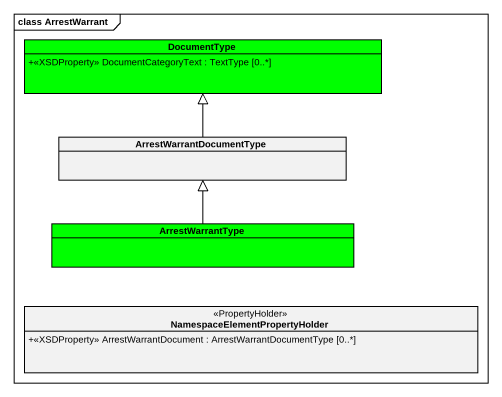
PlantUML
@startuml
mainframe class ArrestWarrant
hide circle
hide empty members
skinparam classAttributeIconSize 0
class DocumentType #00FF00 {
  +<<XSDProperty>> DocumentCategoryText : TextType [0..*]
}
class ArrestWarrantDocumentType
class ArrestWarrantType #00FF00
class "NamespaceElementPropertyHolder" as NamespaceElementPropertyHold <<PropertyHolder>> {
  +<<XSDProperty>> ArrestWarrantDocument : ArrestWarrantDocumentType [0..*]
}
ArrestWarrantDocumentType -up-|> DocumentType
ArrestWarrantType -up-|> ArrestWarrantDocumentType
@enduml
